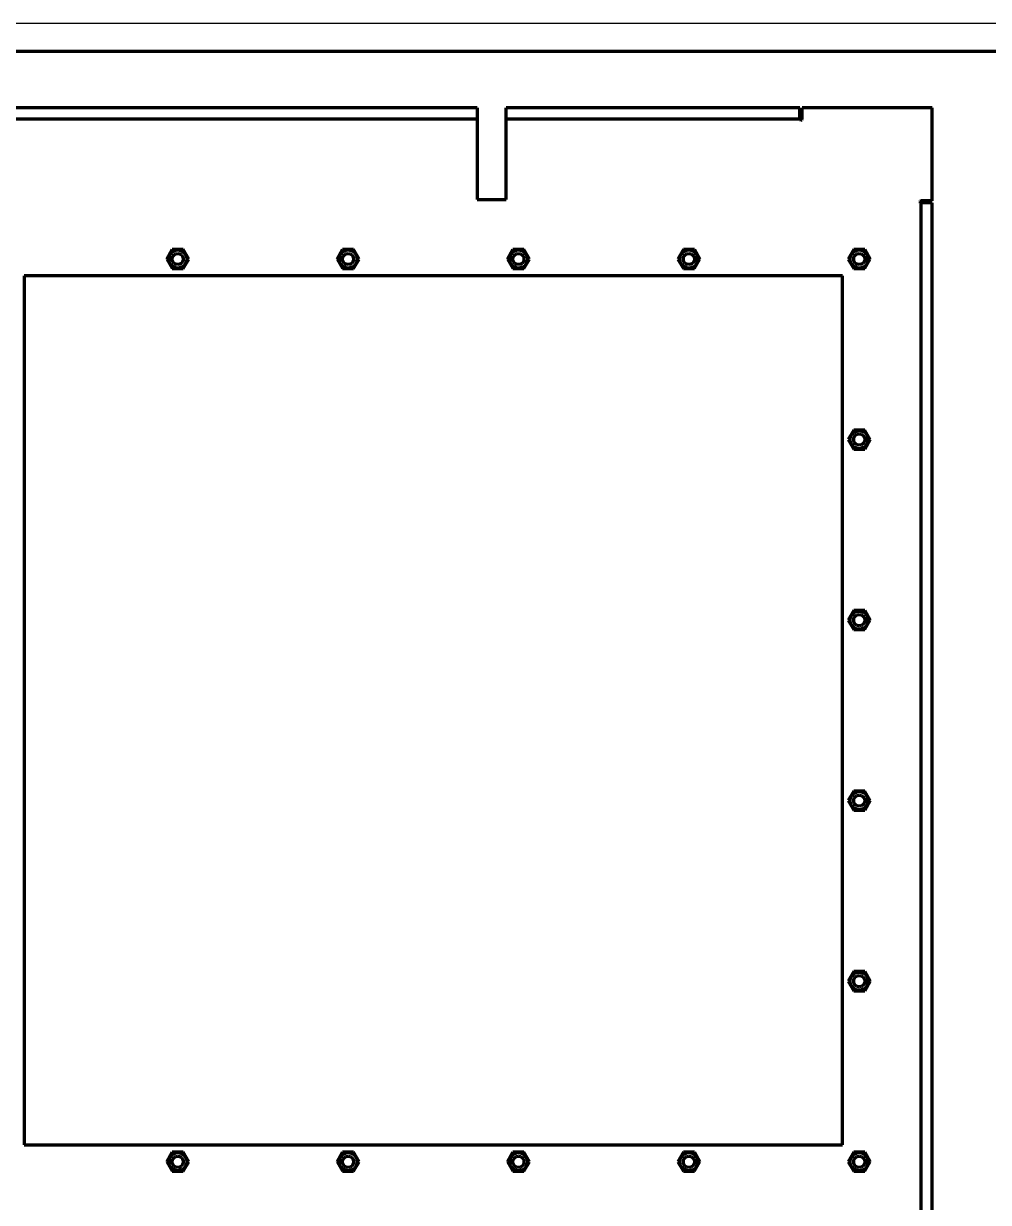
# Model space of a CAD drawing. Header units: millimetres. Extents: x 0 to 594, y 0 to 420.
# Drawn here: x 86.3 to 258.4, y 209.7 to 420 of the extents above; entities that cross this region are included whole.
import ezdxf

# ---------------------------------------------------------------- set-up
doc = ezdxf.new("R2010")
doc.units = ezdxf.units.MM

msp = doc.modelspace()

# ---------------------------------------------------------------- linework, layer by layer
at = {"color": 1, "lineweight": 70}
for p, q in [((167.17, 405), (72.37, 405)), ((167.17, 405), (167.17, 404.99)), ((167.17, 404.99), (167.17, 404.95)), ((167.17, 404.95), (167.17, 404.89)), ((167.17, 404.89), (167.17, 404.8)), ((167.17, 404.8), (167.17, 404.69)), ((167.17, 404.69), (167.17, 404.56)), ((167.17, 404.56), (167.17, 404.41)), ((167.17, 404.41), (167.17, 404.25)), ((167.17, 404.25), (167.17, 404.06)), ((167.17, 404.06), (167.17, 403.87)), ((167.17, 403.87), (167.17, 403.66)), ((172.37, 404.99), (172.37, 405)), ((224.77, 405), (172.37, 405)), ((172.37, 404.95), (172.37, 404.99)), ((172.37, 404.89), (172.37, 404.95)), ((172.37, 404.8), (172.37, 404.89)), ((172.37, 404.69), (172.37, 404.8)), ((172.37, 404.56), (172.37, 404.69)), ((172.37, 404.41), (172.37, 404.56)), ((172.37, 404.25), (172.37, 404.41)), ((172.37, 404.06), (172.37, 404.25)), ((172.37, 403.87), (172.37, 404.06)), ((172.37, 403.66), (172.37, 403.87)), ((224.77, 404.99), (224.77, 405)), ((224.77, 404.95), (224.77, 404.99)), ((224.77, 404.89), (224.77, 404.95)), ((224.77, 404.8), (224.77, 404.89)), ((224.77, 404.69), (224.77, 404.8)), ((224.77, 404.56), (224.77, 404.69)), ((224.77, 404.41), (224.77, 404.56)), ((224.77, 404.25), (224.77, 404.41)), ((224.77, 404.06), (224.77, 404.25)), ((224.77, 403.87), (224.77, 404.06)), ((224.77, 403.66), (224.77, 403.87)), ((225.17, 403), (225.17, 405)), ((248.37, 405), (225.17, 405)), ((248.37, 388.4), (248.37, 405)), ((72.37, 403), (167.17, 403)), ((167.17, 403.66), (167.17, 403.45)), ((167.17, 403.45), (167.17, 403.22)), ((167.17, 403.22), (167.17, 403)), ((167.17, 403), (167.17, 388.6)), ((172.37, 403.45), (172.37, 403.66)), ((172.37, 403.22), (172.37, 403.45)), ((172.37, 403), (172.37, 403.22)), ((172.37, 388.6), (172.37, 403)), ((172.37, 403), (224.77, 403)), ((224.77, 403.45), (224.77, 403.66)), ((224.77, 403.22), (224.77, 403.45)), ((224.77, 403), (224.77, 403.22)), ((224.77, 403), (224.83, 402.86)), ((224.83, 402.86), (224.97, 402.8)), ((224.97, 402.8), (225.11, 402.86)), ((225.11, 402.86), (225.17, 403)), ((167.17, 388.6), (172.37, 388.6)), ((246.23, 388.34), (246.17, 388.2)), ((246.17, 388.2), (246.23, 388.06)), ((246.37, 388.4), (246.23, 388.34)), ((246.23, 388.06), (246.37, 388)), ((248.37, 388.4), (246.37, 388.4)), ((246.59, 388), (246.37, 388)), ((246.37, 388), (246.37, 135.04)), ((246.82, 388), (246.59, 388)), ((247.03, 388), (246.82, 388)), ((247.24, 388), (247.03, 388)), ((247.43, 388), (247.24, 388)), ((247.62, 388), (247.43, 388)), ((247.78, 388), (247.62, 388)), ((247.93, 388), (247.78, 388)), ((248.06, 388), (247.93, 388)), ((248.17, 388), (248.06, 388)), ((248.26, 388), (248.17, 388)), ((248.32, 388), (248.26, 388)), ((248.36, 388), (248.32, 388)), ((248.37, 388), (248.36, 388)), ((248.37, 135.04), (248.37, 388)), ((112.79, 379.7), (111.81, 378)), ((112.16, 378.22), (112.28, 378.65)), ((112.28, 378.65), (112.51, 379.02)), ((112.51, 379.02), (112.83, 379.33)), ((114.75, 379.7), (112.79, 379.7)), ((112.79, 378.17), (112.9, 378.5)), ((112.83, 379.33), (113.23, 379.53)), ((112.9, 378.5), (113.13, 378.77)), ((113.13, 378.77), (113.43, 378.94)), ((113.23, 379.53), (113.66, 379.62)), ((113.43, 378.94), (113.77, 379)), ((113.66, 379.62), (114.1, 379.59)), ((113.77, 379), (114.11, 378.94)), ((114.1, 379.59), (114.52, 379.44)), ((114.11, 378.94), (114.41, 378.77)), ((114.41, 378.77), (114.64, 378.5)), ((114.52, 379.44), (114.88, 379.19)), ((114.64, 378.5), (114.75, 378.17)), ((115.73, 378), (114.75, 379.7)), ((114.88, 379.19), (115.16, 378.84)), ((115.16, 378.84), (115.33, 378.44)), ((143.19, 379.7), (142.21, 378)), ((142.56, 378.22), (142.68, 378.65)), ((142.68, 378.65), (142.91, 379.02)), ((142.91, 379.02), (143.23, 379.33)), ((145.15, 379.7), (143.19, 379.7)), ((143.19, 378.17), (143.3, 378.5)), ((143.23, 379.33), (143.63, 379.53)), ((143.3, 378.5), (143.53, 378.77)), ((143.53, 378.77), (143.83, 378.94)), ((143.63, 379.53), (144.06, 379.62)), ((143.83, 378.94), (144.17, 379)), ((144.06, 379.62), (144.5, 379.59)), ((144.17, 379), (144.51, 378.94)), ((144.5, 379.59), (144.92, 379.44)), ((144.51, 378.94), (144.81, 378.77)), ((144.81, 378.77), (145.04, 378.5)), ((144.92, 379.44), (145.28, 379.19)), ((145.04, 378.5), (145.15, 378.17)), ((146.13, 378), (145.15, 379.7)), ((145.28, 379.19), (145.56, 378.84)), ((145.56, 378.84), (145.73, 378.44)), ((173.59, 379.7), (172.61, 378)), ((172.96, 378.22), (173.08, 378.65)), ((173.08, 378.65), (173.31, 379.02)), ((173.31, 379.02), (173.63, 379.33)), ((175.55, 379.7), (173.59, 379.7)), ((173.59, 378.17), (173.7, 378.5)), ((173.63, 379.33), (174.03, 379.53)), ((173.7, 378.5), (173.93, 378.77)), ((173.93, 378.77), (174.23, 378.94)), ((174.03, 379.53), (174.46, 379.62)), ((174.23, 378.94), (174.57, 379)), ((174.46, 379.62), (174.9, 379.59)), ((174.57, 379), (174.91, 378.94)), ((174.9, 379.59), (175.32, 379.44)), ((174.91, 378.94), (175.21, 378.77)), ((175.21, 378.77), (175.44, 378.5)), ((175.32, 379.44), (175.68, 379.19)), ((175.44, 378.5), (175.55, 378.17)), ((176.53, 378), (175.55, 379.7)), ((175.68, 379.19), (175.96, 378.84)), ((175.96, 378.84), (176.13, 378.44)), ((203.99, 379.7), (203.01, 378)), ((203.36, 378.22), (203.48, 378.65)), ((203.48, 378.65), (203.71, 379.02)), ((203.71, 379.02), (204.03, 379.33)), ((205.95, 379.7), (203.99, 379.7)), ((203.99, 378.17), (204.1, 378.5)), ((204.03, 379.33), (204.43, 379.53)), ((204.1, 378.5), (204.33, 378.77)), ((204.33, 378.77), (204.63, 378.94)), ((204.43, 379.53), (204.86, 379.62)), ((204.63, 378.94), (204.97, 379)), ((204.86, 379.62), (205.3, 379.59)), ((204.97, 379), (205.31, 378.94)), ((205.3, 379.59), (205.72, 379.44)), ((205.31, 378.94), (205.61, 378.77)), ((205.61, 378.77), (205.84, 378.5)), ((205.72, 379.44), (206.08, 379.19)), ((205.84, 378.5), (205.95, 378.17)), ((206.93, 378), (205.95, 379.7)), ((206.08, 379.19), (206.36, 378.84)), ((206.36, 378.84), (206.53, 378.44)), ((234.39, 379.7), (233.41, 378)), ((233.76, 378.22), (233.88, 378.65)), ((233.88, 378.65), (234.11, 379.02)), ((234.11, 379.02), (234.43, 379.33)), ((236.35, 379.7), (234.39, 379.7)), ((234.39, 378.17), (234.5, 378.5)), ((234.43, 379.33), (234.83, 379.53)), ((234.5, 378.5), (234.73, 378.77)), ((234.73, 378.77), (235.03, 378.94)), ((234.83, 379.53), (235.26, 379.62)), ((235.03, 378.94), (235.37, 379)), ((235.26, 379.62), (235.7, 379.59)), ((235.37, 379), (235.71, 378.94)), ((235.7, 379.59), (236.12, 379.44)), ((235.71, 378.94), (236.01, 378.77)), ((236.01, 378.77), (236.24, 378.5)), ((236.12, 379.44), (236.48, 379.19)), ((236.24, 378.5), (236.35, 378.17)), ((237.33, 378), (236.35, 379.7)), ((236.48, 379.19), (236.76, 378.84)), ((236.76, 378.84), (236.93, 378.44)), ((111.81, 378), (112.79, 376.3)), ((112.16, 377.78), (112.16, 378.22)), ((112.28, 377.35), (112.16, 377.78)), ((112.51, 376.98), (112.28, 377.35)), ((112.83, 376.67), (112.51, 376.98)), ((112.79, 377.83), (112.79, 378.17)), ((112.9, 377.5), (112.79, 377.83)), ((113.23, 376.47), (112.83, 376.67)), ((113.13, 377.23), (112.9, 377.5)), ((113.43, 377.06), (113.13, 377.23)), ((113.66, 376.38), (113.23, 376.47)), ((113.77, 377), (113.43, 377.06)), ((114.1, 376.41), (113.66, 376.38)), ((114.11, 377.06), (113.77, 377)), ((114.52, 376.56), (114.1, 376.41)), ((114.41, 377.23), (114.11, 377.06)), ((114.64, 377.5), (114.41, 377.23)), ((114.88, 376.81), (114.52, 376.56)), ((114.75, 377.83), (114.64, 377.5)), ((114.75, 378.17), (114.75, 377.83)), ((114.75, 376.3), (115.73, 378)), ((115.16, 377.16), (114.88, 376.81)), ((115.33, 377.56), (115.16, 377.16)), ((115.33, 378.44), (115.39, 378)), ((115.39, 378), (115.33, 377.56)), ((142.21, 378), (143.19, 376.3)), ((142.56, 377.78), (142.56, 378.22)), ((142.68, 377.35), (142.56, 377.78)), ((142.91, 376.98), (142.68, 377.35)), ((143.23, 376.67), (142.91, 376.98)), ((143.19, 377.83), (143.19, 378.17)), ((143.3, 377.5), (143.19, 377.83)), ((143.63, 376.47), (143.23, 376.67)), ((143.53, 377.23), (143.3, 377.5)), ((143.83, 377.06), (143.53, 377.23)), ((144.06, 376.38), (143.63, 376.47)), ((144.17, 377), (143.83, 377.06)), ((144.5, 376.41), (144.06, 376.38)), ((144.51, 377.06), (144.17, 377)), ((144.92, 376.56), (144.5, 376.41)), ((144.81, 377.23), (144.51, 377.06)), ((145.04, 377.5), (144.81, 377.23)), ((145.28, 376.81), (144.92, 376.56)), ((145.15, 377.83), (145.04, 377.5)), ((145.15, 378.17), (145.15, 377.83)), ((145.15, 376.3), (146.13, 378)), ((145.56, 377.16), (145.28, 376.81)), ((145.73, 377.56), (145.56, 377.16)), ((145.73, 378.44), (145.79, 378)), ((145.79, 378), (145.73, 377.56)), ((172.61, 378), (173.59, 376.3)), ((172.96, 377.78), (172.96, 378.22)), ((173.08, 377.35), (172.96, 377.78)), ((173.31, 376.98), (173.08, 377.35)), ((173.63, 376.67), (173.31, 376.98)), ((173.59, 377.83), (173.59, 378.17)), ((173.7, 377.5), (173.59, 377.83)), ((174.03, 376.47), (173.63, 376.67)), ((173.93, 377.23), (173.7, 377.5)), ((174.23, 377.06), (173.93, 377.23)), ((174.46, 376.38), (174.03, 376.47)), ((174.57, 377), (174.23, 377.06)), ((174.9, 376.41), (174.46, 376.38)), ((174.91, 377.06), (174.57, 377)), ((175.32, 376.56), (174.9, 376.41)), ((175.21, 377.23), (174.91, 377.06)), ((175.44, 377.5), (175.21, 377.23)), ((175.68, 376.81), (175.32, 376.56)), ((175.55, 377.83), (175.44, 377.5)), ((175.55, 378.17), (175.55, 377.83)), ((175.55, 376.3), (176.53, 378)), ((175.96, 377.16), (175.68, 376.81)), ((176.13, 377.56), (175.96, 377.16)), ((176.13, 378.44), (176.19, 378)), ((176.19, 378), (176.13, 377.56)), ((203.01, 378), (203.99, 376.3)), ((203.36, 377.78), (203.36, 378.22)), ((203.48, 377.35), (203.36, 377.78)), ((203.71, 376.98), (203.48, 377.35)), ((204.03, 376.67), (203.71, 376.98)), ((203.99, 377.83), (203.99, 378.17)), ((204.1, 377.5), (203.99, 377.83)), ((204.43, 376.47), (204.03, 376.67)), ((204.33, 377.23), (204.1, 377.5)), ((204.63, 377.06), (204.33, 377.23)), ((204.86, 376.38), (204.43, 376.47)), ((204.97, 377), (204.63, 377.06)), ((205.3, 376.41), (204.86, 376.38)), ((205.31, 377.06), (204.97, 377)), ((205.72, 376.56), (205.3, 376.41)), ((205.61, 377.23), (205.31, 377.06)), ((205.84, 377.5), (205.61, 377.23)), ((206.08, 376.81), (205.72, 376.56)), ((205.95, 377.83), (205.84, 377.5)), ((205.95, 378.17), (205.95, 377.83)), ((205.95, 376.3), (206.93, 378)), ((206.36, 377.16), (206.08, 376.81)), ((206.53, 377.56), (206.36, 377.16)), ((206.53, 378.44), (206.59, 378)), ((206.59, 378), (206.53, 377.56)), ((233.41, 378), (234.39, 376.3)), ((233.76, 377.78), (233.76, 378.22)), ((233.88, 377.35), (233.76, 377.78)), ((234.11, 376.98), (233.88, 377.35)), ((234.43, 376.67), (234.11, 376.98)), ((234.39, 377.83), (234.39, 378.17)), ((234.5, 377.5), (234.39, 377.83)), ((234.83, 376.47), (234.43, 376.67)), ((234.73, 377.23), (234.5, 377.5)), ((235.03, 377.06), (234.73, 377.23)), ((235.26, 376.38), (234.83, 376.47)), ((235.37, 377), (235.03, 377.06)), ((235.7, 376.41), (235.26, 376.38)), ((235.71, 377.06), (235.37, 377)), ((236.12, 376.56), (235.7, 376.41)), ((236.01, 377.23), (235.71, 377.06)), ((236.24, 377.5), (236.01, 377.23)), ((236.48, 376.81), (236.12, 376.56)), ((236.35, 377.83), (236.24, 377.5)), ((236.35, 378.17), (236.35, 377.83)), ((236.35, 376.3), (237.33, 378)), ((236.76, 377.16), (236.48, 376.81)), ((236.93, 377.56), (236.76, 377.16)), ((236.93, 378.44), (236.99, 378)), ((236.99, 378), (236.93, 377.56)), ((86.37, 375), (86.37, 220)), ((232.37, 375), (86.37, 375)), ((112.79, 376.3), (114.75, 376.3)), ((143.19, 376.3), (145.15, 376.3)), ((173.59, 376.3), (175.55, 376.3)), ((203.99, 376.3), (205.95, 376.3)), ((232.37, 220), (232.37, 375)), ((234.39, 376.3), (236.35, 376.3)), ((234.39, 347.5), (233.41, 345.8)), ((234.11, 346.82), (234.43, 347.13)), ((236.35, 347.5), (234.39, 347.5)), ((234.43, 347.13), (234.83, 347.33)), ((234.83, 347.33), (235.26, 347.42)), ((235.26, 347.42), (235.7, 347.39)), ((235.7, 347.39), (236.12, 347.24)), ((236.12, 347.24), (236.48, 346.99)), ((237.33, 345.8), (236.35, 347.5)), ((236.48, 346.99), (236.76, 346.64)), ((233.41, 345.8), (234.39, 344.1)), ((233.76, 346.02), (233.88, 346.45)), ((233.76, 345.58), (233.76, 346.02)), ((233.88, 345.15), (233.76, 345.58)), ((233.88, 346.45), (234.11, 346.82)), ((234.11, 344.78), (233.88, 345.15)), ((234.39, 345.97), (234.5, 346.3)), ((234.39, 345.63), (234.39, 345.97)), ((234.5, 345.3), (234.39, 345.63)), ((234.5, 346.3), (234.73, 346.57)), ((234.73, 345.03), (234.5, 345.3)), ((234.73, 346.57), (235.03, 346.74)), ((235.03, 344.86), (234.73, 345.03)), ((235.03, 346.74), (235.37, 346.8)), ((235.37, 344.8), (235.03, 344.86)), ((235.37, 346.8), (235.71, 346.74)), ((235.71, 344.86), (235.37, 344.8)), ((235.71, 346.74), (236.01, 346.57)), ((236.01, 345.03), (235.71, 344.86)), ((236.01, 346.57), (236.24, 346.3)), ((236.24, 345.3), (236.01, 345.03)), ((236.24, 346.3), (236.35, 345.97)), ((236.35, 345.63), (236.24, 345.3)), ((236.35, 345.97), (236.35, 345.63)), ((236.35, 344.1), (237.33, 345.8)), ((236.76, 344.96), (236.48, 344.61)), ((236.76, 346.64), (236.93, 346.24)), ((236.93, 345.36), (236.76, 344.96)), ((236.93, 346.24), (236.99, 345.8)), ((236.99, 345.8), (236.93, 345.36)), ((234.43, 344.47), (234.11, 344.78)), ((234.39, 344.1), (236.35, 344.1)), ((234.83, 344.27), (234.43, 344.47)), ((235.26, 344.18), (234.83, 344.27)), ((235.7, 344.21), (235.26, 344.18)), ((236.12, 344.36), (235.7, 344.21)), ((236.48, 344.61), (236.12, 344.36)), ((234.39, 315.3), (233.41, 313.6)), ((233.41, 313.6), (234.39, 311.9)), ((233.76, 313.82), (233.88, 314.25)), ((233.76, 313.38), (233.76, 313.82)), ((233.88, 312.95), (233.76, 313.38)), ((233.88, 314.25), (234.11, 314.62)), ((234.11, 314.62), (234.43, 314.93)), ((236.35, 315.3), (234.39, 315.3)), ((234.39, 313.77), (234.5, 314.1)), ((234.39, 313.43), (234.39, 313.77)), ((234.5, 313.1), (234.39, 313.43)), ((234.43, 314.93), (234.83, 315.13)), ((234.5, 314.1), (234.73, 314.37)), ((234.73, 314.37), (235.03, 314.54)), ((234.83, 315.13), (235.26, 315.22)), ((235.03, 314.54), (235.37, 314.6)), ((235.26, 315.22), (235.7, 315.19)), ((235.37, 314.6), (235.71, 314.54)), ((235.7, 315.19), (236.12, 315.04)), ((235.71, 314.54), (236.01, 314.37)), ((236.01, 314.37), (236.24, 314.1)), ((236.12, 315.04), (236.48, 314.79)), ((236.24, 314.1), (236.35, 313.77)), ((236.35, 313.43), (236.24, 313.1)), ((237.33, 313.6), (236.35, 315.3)), ((236.35, 313.77), (236.35, 313.43)), ((236.35, 311.9), (237.33, 313.6)), ((236.48, 314.79), (236.76, 314.44)), ((236.76, 314.44), (236.93, 314.04)), ((236.93, 314.04), (236.99, 313.6)), ((236.99, 313.6), (236.93, 313.16)), ((234.11, 312.58), (233.88, 312.95)), ((234.43, 312.27), (234.11, 312.58)), ((234.39, 311.9), (236.35, 311.9)), ((234.83, 312.07), (234.43, 312.27)), ((234.73, 312.83), (234.5, 313.1)), ((235.03, 312.66), (234.73, 312.83)), ((235.26, 311.98), (234.83, 312.07)), ((235.37, 312.6), (235.03, 312.66)), ((235.7, 312.01), (235.26, 311.98)), ((235.71, 312.66), (235.37, 312.6)), ((236.12, 312.16), (235.7, 312.01)), ((236.01, 312.83), (235.71, 312.66)), ((236.24, 313.1), (236.01, 312.83)), ((236.48, 312.41), (236.12, 312.16)), ((236.76, 312.76), (236.48, 312.41)), ((236.93, 313.16), (236.76, 312.76)), ((234.39, 283.1), (233.41, 281.4)), ((233.76, 281.62), (233.88, 282.05)), ((233.88, 282.05), (234.11, 282.42)), ((234.11, 282.42), (234.43, 282.73)), ((236.35, 283.1), (234.39, 283.1)), ((234.39, 281.57), (234.5, 281.9)), ((234.43, 282.73), (234.83, 282.93)), ((234.5, 281.9), (234.73, 282.17)), ((234.73, 282.17), (235.03, 282.34)), ((234.83, 282.93), (235.26, 283.02)), ((235.03, 282.34), (235.37, 282.4)), ((235.26, 283.02), (235.7, 282.99)), ((235.37, 282.4), (235.71, 282.34)), ((235.7, 282.99), (236.12, 282.84)), ((235.71, 282.34), (236.01, 282.17)), ((236.01, 282.17), (236.24, 281.9)), ((236.12, 282.84), (236.48, 282.59)), ((236.24, 281.9), (236.35, 281.57)), ((237.33, 281.4), (236.35, 283.1)), ((236.48, 282.59), (236.76, 282.24)), ((236.76, 282.24), (236.93, 281.84)), ((236.93, 281.84), (236.99, 281.4)), ((233.41, 281.4), (234.39, 279.7)), ((233.76, 281.18), (233.76, 281.62)), ((233.88, 280.75), (233.76, 281.18)), ((234.11, 280.38), (233.88, 280.75)), ((234.43, 280.07), (234.11, 280.38)), ((234.39, 281.23), (234.39, 281.57)), ((234.5, 280.9), (234.39, 281.23)), ((234.39, 279.7), (236.35, 279.7)), ((234.83, 279.87), (234.43, 280.07)), ((234.73, 280.63), (234.5, 280.9)), ((235.03, 280.46), (234.73, 280.63)), ((235.26, 279.78), (234.83, 279.87)), ((235.37, 280.4), (235.03, 280.46)), ((235.7, 279.81), (235.26, 279.78)), ((235.71, 280.46), (235.37, 280.4)), ((236.12, 279.96), (235.7, 279.81)), ((236.01, 280.63), (235.71, 280.46)), ((236.24, 280.9), (236.01, 280.63)), ((236.48, 280.21), (236.12, 279.96)), ((236.35, 281.23), (236.24, 280.9)), ((236.35, 281.57), (236.35, 281.23)), ((236.35, 279.7), (237.33, 281.4)), ((236.76, 280.56), (236.48, 280.21)), ((236.93, 280.96), (236.76, 280.56)), ((236.99, 281.4), (236.93, 280.96)), ((234.39, 250.9), (233.41, 249.2)), ((233.88, 249.85), (234.11, 250.22)), ((234.11, 250.22), (234.43, 250.53)), ((236.35, 250.9), (234.39, 250.9)), ((234.43, 250.53), (234.83, 250.73)), ((234.83, 250.73), (235.26, 250.82)), ((235.26, 250.82), (235.7, 250.79)), ((235.7, 250.79), (236.12, 250.64)), ((236.12, 250.64), (236.48, 250.39)), ((237.33, 249.2), (236.35, 250.9)), ((236.48, 250.39), (236.76, 250.04)), ((233.41, 249.2), (234.39, 247.5)), ((233.76, 249.42), (233.88, 249.85)), ((233.76, 248.98), (233.76, 249.42)), ((233.88, 248.55), (233.76, 248.98)), ((234.11, 248.18), (233.88, 248.55)), ((234.43, 247.87), (234.11, 248.18)), ((234.39, 249.37), (234.5, 249.7)), ((234.39, 249.03), (234.39, 249.37)), ((234.5, 248.7), (234.39, 249.03)), ((234.5, 249.7), (234.73, 249.97)), ((234.73, 248.43), (234.5, 248.7)), ((234.73, 249.97), (235.03, 250.14)), ((235.03, 248.26), (234.73, 248.43)), ((235.03, 250.14), (235.37, 250.2)), ((235.37, 248.2), (235.03, 248.26)), ((235.37, 250.2), (235.71, 250.14)), ((235.71, 248.26), (235.37, 248.2)), ((235.71, 250.14), (236.01, 249.97)), ((236.01, 248.43), (235.71, 248.26)), ((236.01, 249.97), (236.24, 249.7)), ((236.24, 248.7), (236.01, 248.43)), ((236.24, 249.7), (236.35, 249.37)), ((236.35, 249.03), (236.24, 248.7)), ((236.35, 249.37), (236.35, 249.03)), ((236.35, 247.5), (237.33, 249.2)), ((236.76, 248.36), (236.48, 248.01)), ((236.76, 250.04), (236.93, 249.64)), ((236.93, 248.76), (236.76, 248.36)), ((236.93, 249.64), (236.99, 249.2)), ((236.99, 249.2), (236.93, 248.76)), ((234.39, 247.5), (236.35, 247.5)), ((234.83, 247.67), (234.43, 247.87)), ((235.26, 247.58), (234.83, 247.67)), ((235.7, 247.61), (235.26, 247.58)), ((236.12, 247.76), (235.7, 247.61)), ((236.48, 248.01), (236.12, 247.76)), ((86.37, 220), (232.37, 220)), ((112.79, 218.7), (111.81, 217)), ((114.75, 218.7), (112.79, 218.7)), ((115.73, 217), (114.75, 218.7)), ((143.19, 218.7), (142.21, 217)), ((145.15, 218.7), (143.19, 218.7)), ((146.13, 217), (145.15, 218.7)), ((173.59, 218.7), (172.61, 217)), ((175.55, 218.7), (173.59, 218.7)), ((176.53, 217), (175.55, 218.7)), ((203.99, 218.7), (203.01, 217)), ((205.95, 218.7), (203.99, 218.7)), ((206.93, 217), (205.95, 218.7)), ((234.39, 218.7), (233.41, 217)), ((236.35, 218.7), (234.39, 218.7)), ((237.33, 217), (236.35, 218.7)), ((111.81, 217), (112.79, 215.3)), ((112.16, 217.22), (112.28, 217.65)), ((112.16, 216.78), (112.16, 217.22)), ((112.28, 216.35), (112.16, 216.78)), ((112.28, 217.65), (112.51, 218.02)), ((112.51, 218.02), (112.83, 218.33)), ((112.79, 217.17), (112.9, 217.5)), ((112.79, 216.83), (112.79, 217.17)), ((112.9, 216.5), (112.79, 216.83)), ((112.83, 218.33), (113.23, 218.53)), ((112.9, 217.5), (113.13, 217.77)), ((113.13, 217.77), (113.43, 217.94)), ((113.23, 218.53), (113.66, 218.62)), ((113.43, 217.94), (113.77, 218)), ((113.66, 218.62), (114.1, 218.59)), ((113.77, 218), (114.11, 217.94)), ((114.1, 218.59), (114.52, 218.44)), ((114.11, 217.94), (114.41, 217.77)), ((114.41, 217.77), (114.64, 217.5)), ((114.52, 218.44), (114.88, 218.19)), ((114.64, 217.5), (114.75, 217.17)), ((114.75, 216.83), (114.64, 216.5)), ((114.75, 217.17), (114.75, 216.83)), ((114.75, 215.3), (115.73, 217)), ((114.88, 218.19), (115.16, 217.84)), ((115.16, 217.84), (115.33, 217.44)), ((115.33, 217.44), (115.39, 217)), ((115.39, 217), (115.33, 216.56)), ((142.21, 217), (143.19, 215.3)), ((142.56, 217.22), (142.68, 217.65)), ((142.56, 216.78), (142.56, 217.22)), ((142.68, 216.35), (142.56, 216.78)), ((142.68, 217.65), (142.91, 218.02)), ((142.91, 218.02), (143.23, 218.33)), ((143.19, 217.17), (143.3, 217.5)), ((143.19, 216.83), (143.19, 217.17)), ((143.3, 216.5), (143.19, 216.83)), ((143.23, 218.33), (143.63, 218.53)), ((143.3, 217.5), (143.53, 217.77)), ((143.53, 217.77), (143.83, 217.94)), ((143.63, 218.53), (144.06, 218.62)), ((143.83, 217.94), (144.17, 218)), ((144.06, 218.62), (144.5, 218.59)), ((144.17, 218), (144.51, 217.94)), ((144.5, 218.59), (144.92, 218.44)), ((144.51, 217.94), (144.81, 217.77)), ((144.81, 217.77), (145.04, 217.5)), ((144.92, 218.44), (145.28, 218.19)), ((145.04, 217.5), (145.15, 217.17)), ((145.15, 216.83), (145.04, 216.5)), ((145.15, 217.17), (145.15, 216.83)), ((145.15, 215.3), (146.13, 217)), ((145.28, 218.19), (145.56, 217.84)), ((145.56, 217.84), (145.73, 217.44)), ((145.73, 217.44), (145.79, 217)), ((145.79, 217), (145.73, 216.56)), ((172.61, 217), (173.59, 215.3)), ((172.96, 217.22), (173.08, 217.65)), ((172.96, 216.78), (172.96, 217.22)), ((173.08, 216.35), (172.96, 216.78)), ((173.08, 217.65), (173.31, 218.02)), ((173.31, 218.02), (173.63, 218.33)), ((173.59, 217.17), (173.7, 217.5)), ((173.59, 216.83), (173.59, 217.17)), ((173.7, 216.5), (173.59, 216.83)), ((173.63, 218.33), (174.03, 218.53)), ((173.7, 217.5), (173.93, 217.77)), ((173.93, 217.77), (174.23, 217.94)), ((174.03, 218.53), (174.46, 218.62)), ((174.23, 217.94), (174.57, 218)), ((174.46, 218.62), (174.9, 218.59)), ((174.57, 218), (174.91, 217.94)), ((174.9, 218.59), (175.32, 218.44)), ((174.91, 217.94), (175.21, 217.77)), ((175.21, 217.77), (175.44, 217.5)), ((175.32, 218.44), (175.68, 218.19)), ((175.44, 217.5), (175.55, 217.17)), ((175.55, 216.83), (175.44, 216.5)), ((175.55, 217.17), (175.55, 216.83)), ((175.55, 215.3), (176.53, 217)), ((175.68, 218.19), (175.96, 217.84)), ((175.96, 217.84), (176.13, 217.44)), ((176.13, 217.44), (176.19, 217)), ((176.19, 217), (176.13, 216.56)), ((203.01, 217), (203.99, 215.3)), ((203.36, 217.22), (203.48, 217.65)), ((203.36, 216.78), (203.36, 217.22)), ((203.48, 216.35), (203.36, 216.78)), ((203.48, 217.65), (203.71, 218.02)), ((203.71, 218.02), (204.03, 218.33)), ((203.99, 217.17), (204.1, 217.5)), ((203.99, 216.83), (203.99, 217.17)), ((204.1, 216.5), (203.99, 216.83)), ((204.03, 218.33), (204.43, 218.53)), ((204.1, 217.5), (204.33, 217.77)), ((204.33, 217.77), (204.63, 217.94)), ((204.43, 218.53), (204.86, 218.62)), ((204.63, 217.94), (204.97, 218)), ((204.86, 218.62), (205.3, 218.59)), ((204.97, 218), (205.31, 217.94)), ((205.3, 218.59), (205.72, 218.44)), ((205.31, 217.94), (205.61, 217.77)), ((205.61, 217.77), (205.84, 217.5)), ((205.72, 218.44), (206.08, 218.19)), ((205.84, 217.5), (205.95, 217.17)), ((205.95, 216.83), (205.84, 216.5)), ((205.95, 217.17), (205.95, 216.83)), ((205.95, 215.3), (206.93, 217)), ((206.08, 218.19), (206.36, 217.84)), ((206.36, 217.84), (206.53, 217.44)), ((206.53, 217.44), (206.59, 217)), ((206.59, 217), (206.53, 216.56)), ((233.41, 217), (234.39, 215.3)), ((233.76, 217.22), (233.88, 217.65)), ((233.76, 216.78), (233.76, 217.22)), ((233.88, 216.35), (233.76, 216.78)), ((233.88, 217.65), (234.11, 218.02)), ((234.11, 218.02), (234.43, 218.33)), ((234.39, 217.17), (234.5, 217.5)), ((234.39, 216.83), (234.39, 217.17)), ((234.5, 216.5), (234.39, 216.83)), ((234.43, 218.33), (234.83, 218.53)), ((234.5, 217.5), (234.73, 217.77)), ((234.73, 217.77), (235.03, 217.94)), ((234.83, 218.53), (235.26, 218.62)), ((235.03, 217.94), (235.37, 218)), ((235.26, 218.62), (235.7, 218.59)), ((235.37, 218), (235.71, 217.94)), ((235.7, 218.59), (236.12, 218.44)), ((235.71, 217.94), (236.01, 217.77)), ((236.01, 217.77), (236.24, 217.5)), ((236.12, 218.44), (236.48, 218.19)), ((236.24, 217.5), (236.35, 217.17)), ((236.35, 216.83), (236.24, 216.5)), ((236.35, 217.17), (236.35, 216.83)), ((236.35, 215.3), (237.33, 217)), ((236.48, 218.19), (236.76, 217.84)), ((236.76, 217.84), (236.93, 217.44)), ((236.93, 217.44), (236.99, 217)), ((236.99, 217), (236.93, 216.56)), ((112.51, 215.98), (112.28, 216.35)), ((112.83, 215.67), (112.51, 215.98)), ((112.79, 215.3), (114.75, 215.3)), ((113.23, 215.47), (112.83, 215.67)), ((113.13, 216.23), (112.9, 216.5)), ((113.43, 216.06), (113.13, 216.23)), ((113.66, 215.38), (113.23, 215.47)), ((113.77, 216), (113.43, 216.06)), ((114.1, 215.41), (113.66, 215.38)), ((114.11, 216.06), (113.77, 216)), ((114.52, 215.56), (114.1, 215.41)), ((114.41, 216.23), (114.11, 216.06)), ((114.64, 216.5), (114.41, 216.23)), ((114.88, 215.81), (114.52, 215.56)), ((115.16, 216.16), (114.88, 215.81)), ((115.33, 216.56), (115.16, 216.16)), ((142.91, 215.98), (142.68, 216.35)), ((143.23, 215.67), (142.91, 215.98)), ((143.19, 215.3), (145.15, 215.3)), ((143.63, 215.47), (143.23, 215.67)), ((143.53, 216.23), (143.3, 216.5)), ((143.83, 216.06), (143.53, 216.23)), ((144.06, 215.38), (143.63, 215.47)), ((144.17, 216), (143.83, 216.06)), ((144.5, 215.41), (144.06, 215.38)), ((144.51, 216.06), (144.17, 216)), ((144.92, 215.56), (144.5, 215.41)), ((144.81, 216.23), (144.51, 216.06)), ((145.04, 216.5), (144.81, 216.23)), ((145.28, 215.81), (144.92, 215.56)), ((145.56, 216.16), (145.28, 215.81)), ((145.73, 216.56), (145.56, 216.16)), ((173.31, 215.98), (173.08, 216.35)), ((173.63, 215.67), (173.31, 215.98)), ((173.59, 215.3), (175.55, 215.3)), ((174.03, 215.47), (173.63, 215.67)), ((173.93, 216.23), (173.7, 216.5)), ((174.23, 216.06), (173.93, 216.23)), ((174.46, 215.38), (174.03, 215.47)), ((174.57, 216), (174.23, 216.06)), ((174.9, 215.41), (174.46, 215.38)), ((174.91, 216.06), (174.57, 216)), ((175.32, 215.56), (174.9, 215.41)), ((175.21, 216.23), (174.91, 216.06)), ((175.44, 216.5), (175.21, 216.23)), ((175.68, 215.81), (175.32, 215.56)), ((175.96, 216.16), (175.68, 215.81)), ((176.13, 216.56), (175.96, 216.16)), ((203.71, 215.98), (203.48, 216.35)), ((204.03, 215.67), (203.71, 215.98)), ((203.99, 215.3), (205.95, 215.3)), ((204.43, 215.47), (204.03, 215.67)), ((204.33, 216.23), (204.1, 216.5)), ((204.63, 216.06), (204.33, 216.23)), ((204.86, 215.38), (204.43, 215.47)), ((204.97, 216), (204.63, 216.06)), ((205.3, 215.41), (204.86, 215.38)), ((205.31, 216.06), (204.97, 216)), ((205.72, 215.56), (205.3, 215.41)), ((205.61, 216.23), (205.31, 216.06)), ((205.84, 216.5), (205.61, 216.23)), ((206.08, 215.81), (205.72, 215.56)), ((206.36, 216.16), (206.08, 215.81)), ((206.53, 216.56), (206.36, 216.16)), ((234.11, 215.98), (233.88, 216.35)), ((234.43, 215.67), (234.11, 215.98)), ((234.39, 215.3), (236.35, 215.3)), ((234.83, 215.47), (234.43, 215.67)), ((234.73, 216.23), (234.5, 216.5)), ((235.03, 216.06), (234.73, 216.23)), ((235.26, 215.38), (234.83, 215.47)), ((235.37, 216), (235.03, 216.06)), ((235.7, 215.41), (235.26, 215.38)), ((235.71, 216.06), (235.37, 216)), ((236.12, 215.56), (235.7, 215.41)), ((236.01, 216.23), (235.71, 216.06)), ((236.24, 216.5), (236.01, 216.23)), ((236.48, 215.81), (236.12, 215.56)), ((236.76, 216.16), (236.48, 215.81)), ((236.93, 216.56), (236.76, 216.16))]:
    msp.add_line(p, q, dxfattribs=at)
at = {"color": 7, "lineweight": 25}
msp.add_lwpolyline([(0, 0), (594, 0), (594, 420), (0, 420)], close=True, dxfattribs=at)
at = {"color": 7, "lineweight": 70}
msp.add_lwpolyline([(20, 5), (589, 5), (589, 415), (20, 415)], close=True, dxfattribs=at)

doc.saveas('drawing.dxf')
